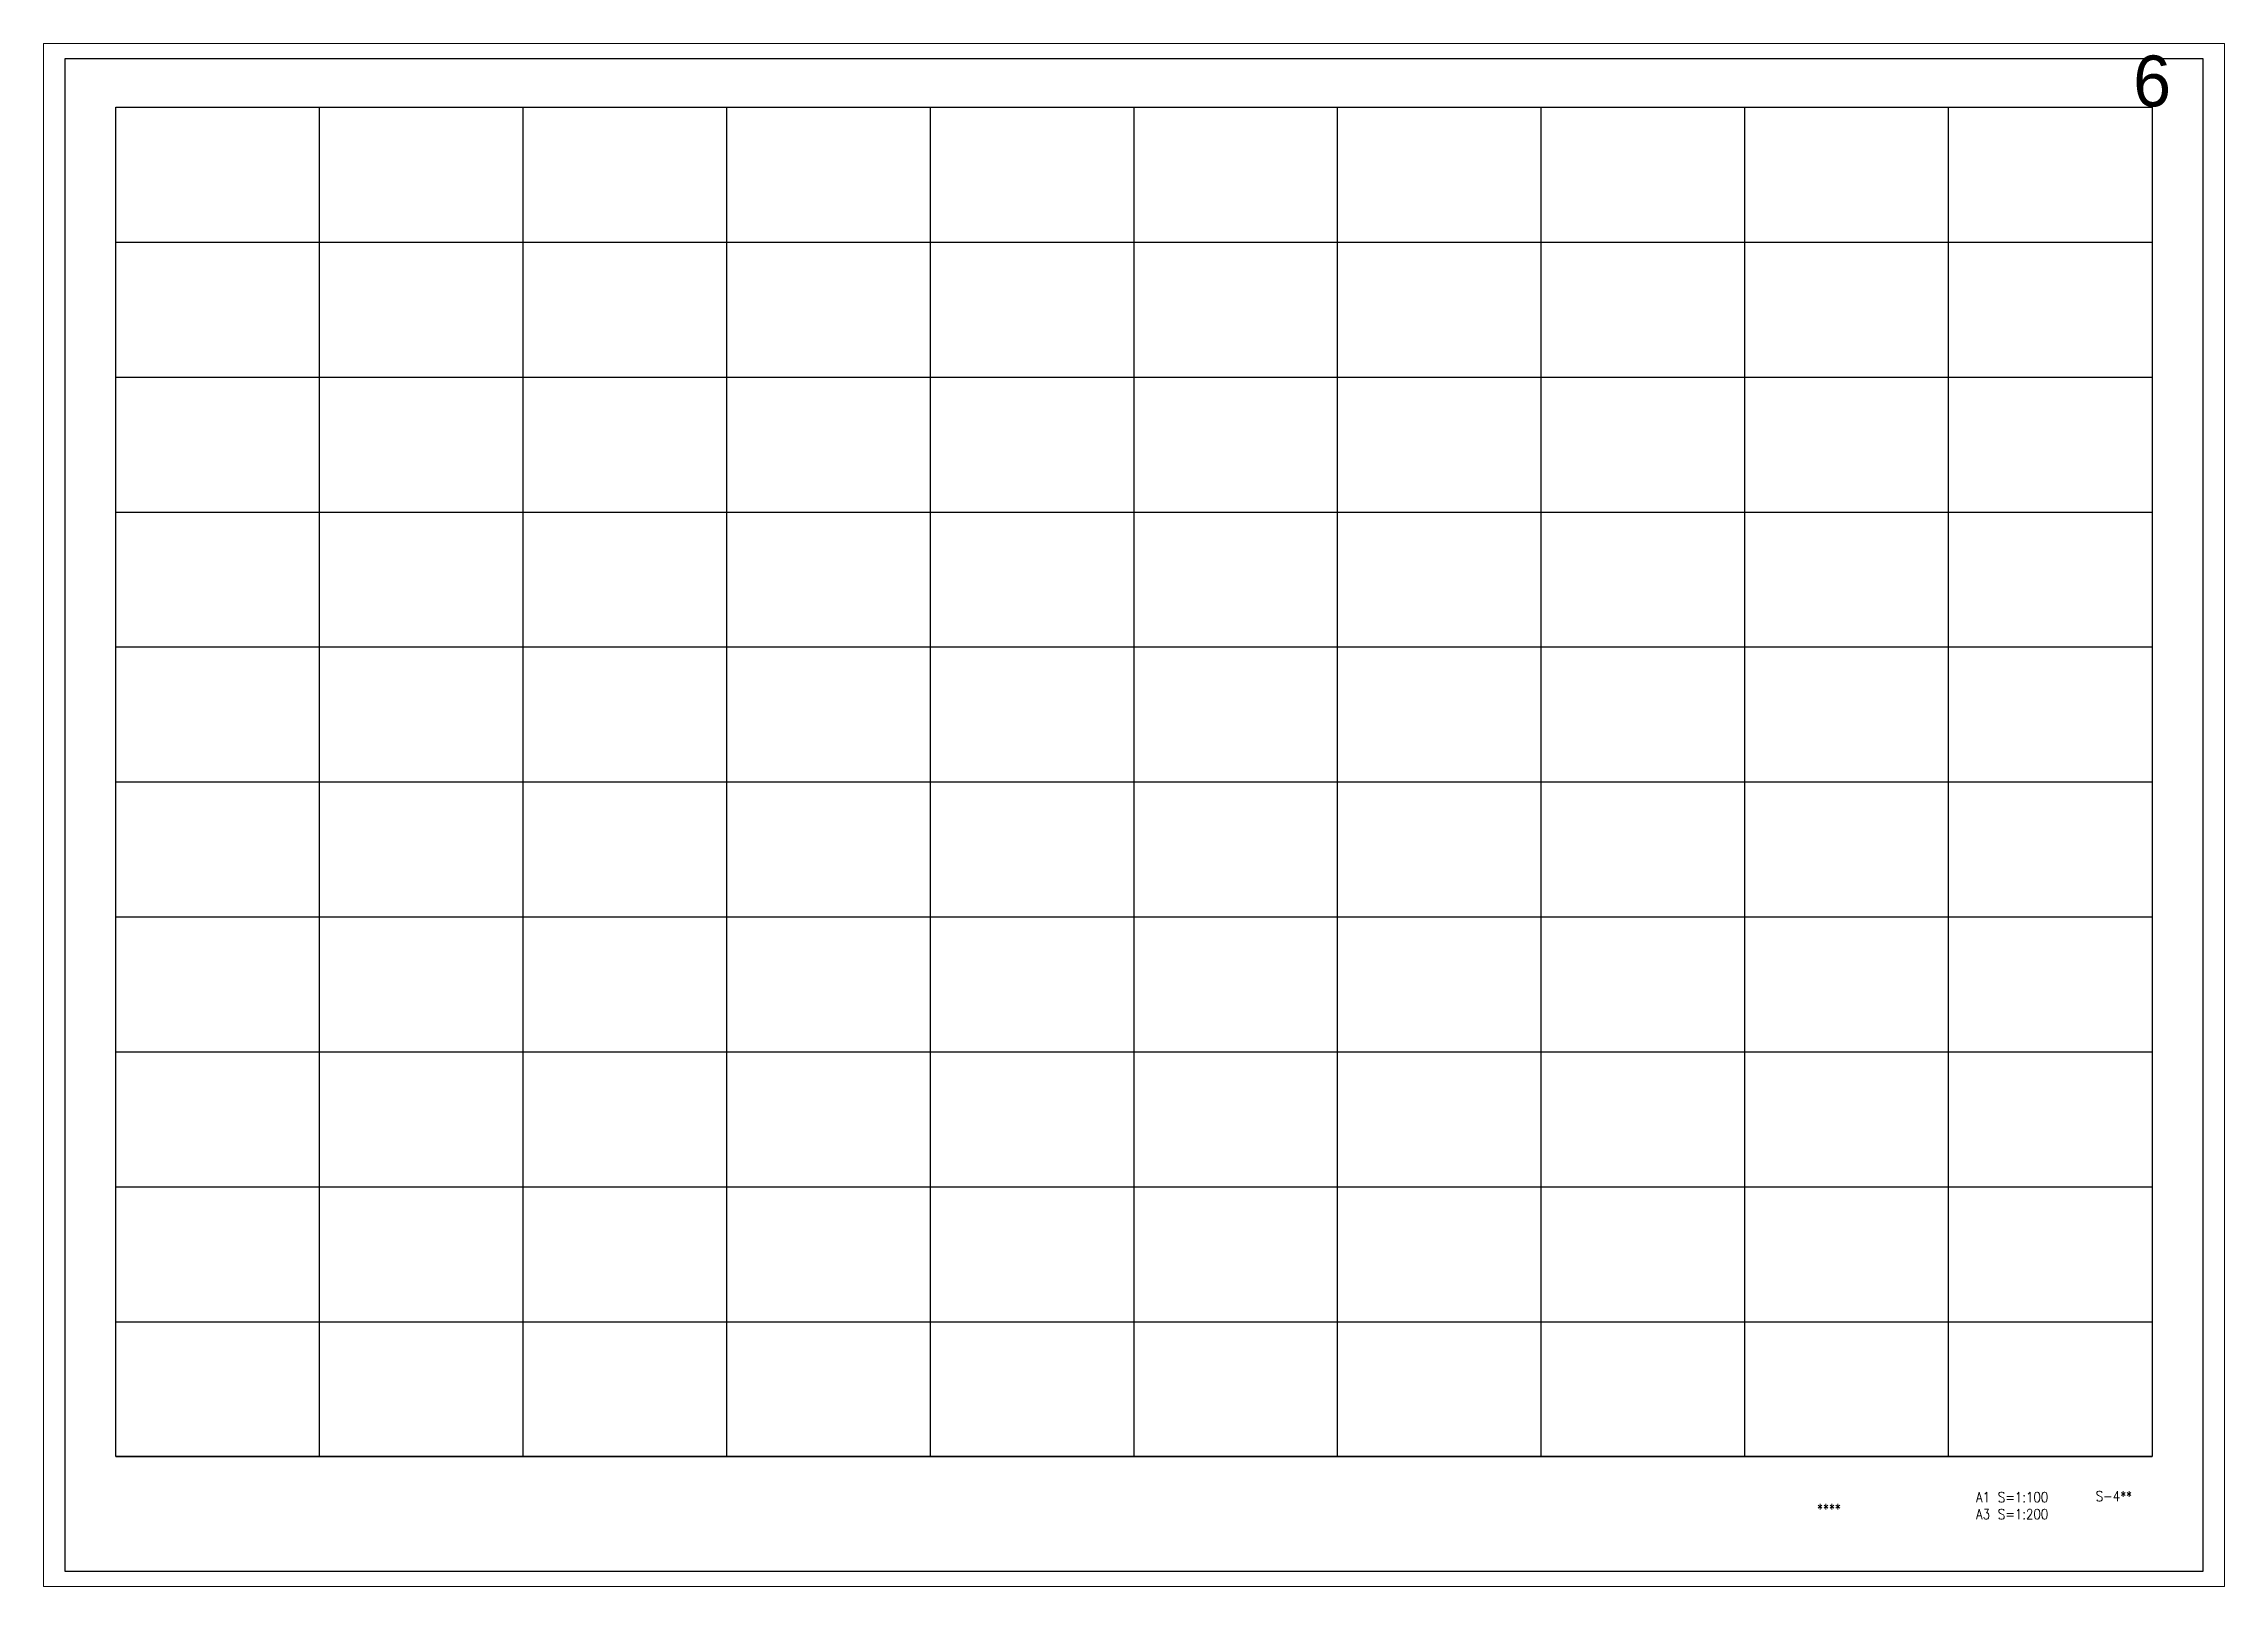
# Paper-space layout '06' of a CAD drawing. Extents: x -23 to 863, y -16 to 610.
# The model-space entities are those that its viewports show. They can reach past a viewport. Long polylines and large blocks are cut down to what shows.
import ezdxf

# ---------------------------------------------------------------- set-up
doc = ezdxf.new("R2010")
doc.units = 0
doc.header["$MEASUREMENT"] = 0
doc.layers.get('Defpoints').update_dxf_attribs({"color": 251, "linetype": 'CONTINUOUS'})
doc.layers.add('99_レイアウト枠', color=251, linetype='CONTINUOUS', plot=False)
doc.layers.add('99_頁番号', color=6, linetype='CONTINUOUS')
doc.styles.add('DRACAD', font='txt', dxfattribs={"width": 0.85, "bigfont": 'extfont2'})
doc.styles.get("Standard").update_dxf_attribs({"font": 'Osaka.ttc'})

msp = doc.modelspace()

# ---------------------------------------------------------------- linework, layer by layer
at = {"layer": '99_レイアウト枠'}
for p, q in [((5000, -987250), (5000, -854750)), ((25000, -987250), (25000, -854750)), ((45000, -987250), (45000, -854750)), ((65000, -987250), (65000, -854750)), ((85000, -987250), (85000, -854750)), ((105000, -987250), (105000, -854750)), ((125000, -987250), (125000, -854750)), ((145000, -987250), (145000, -854750)), ((165000, -987250), (165000, -854750)), ((185000, -987250), (185000, -854750)), ((5000, -868000), (205000, -868000)), ((5000, -881250), (205000, -881250)), ((5000, -894500), (205000, -894500)), ((5000, -907750), (205000, -907750)), ((5000, -921000), (205000, -921000)), ((5000, -934250), (205000, -934250)), ((5000, -947500), (205000, -947500)), ((5000, -960750), (205000, -960750)), ((5000, -974000), (205000, -974000)), ((5000, -987250), (205000, -987250))]:
    msp.add_line(p, q, dxfattribs=at)
for points in [[(0, -998500), (210000, -998500), (210000, -850000), (0, -850000)], [(5000, -854750), (205000, -854750), (205000, -987250), (5000, -987250)]]:
    msp.add_lwpolyline(points, close=True, dxfattribs=at)

# ---------------------------------------------------------------- texts
at = {"layer": '99_レイアウト枠', "insert": (205000, -854750), "char_height": 5000, "attachment_point": 8}
msp.add_mtext('6', dxfattribs=at)
at = {"layer": '99_頁番号', "char_height": 1000, "attachment_point": 5, "style": 'DRACAD'}
for s, insert in [('A1 S=1:100^JA3 S=1:200', (191250, -992062.5)), ('  ****  ', (172500, -992375))]:
    msp.add_mtext(s, dxfattribs=dict(at, insert=insert))
at = {"layer": '99_頁番号', "insert": (201250, -991125), "char_height": 1000, "width": 4048.408, "attachment_point": 5, "style": 'DRACAD'}
msp.add_mtext('S-4**', dxfattribs=at)

psp = doc.layouts.new('06')

# ---------------------------------------------------------------- viewports
at = {"layer": 'Defpoints'}
psp.add_viewport(center=(420, 297), size=(885.46, 626.16), view_center_point=(105000, -924250), view_height=151474.0693, dxfattribs=at)

doc.saveas('drawing.dxf')
